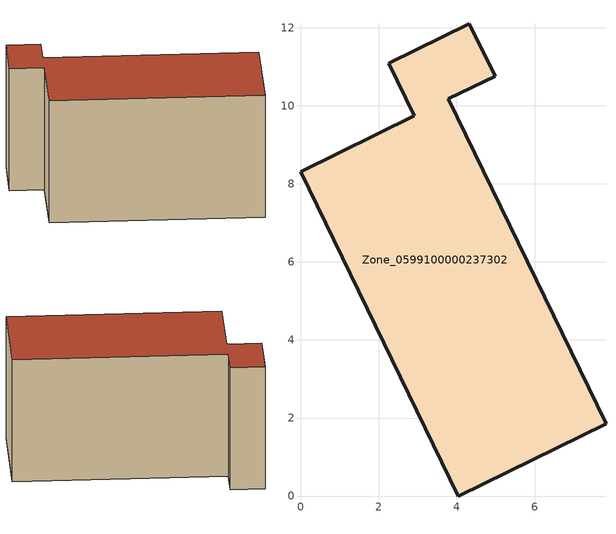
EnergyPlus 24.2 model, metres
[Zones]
Zone_0599100000237302
 floor ground (C_G): 0,8.31 2.92,9.75 2.26,11.09 4.33,12.1 4.99,10.76 3.79,10.18 7.83,1.86 4.04,0 z0
 wall outside (C_F): 2.92,9.75 0,8.31 4.04,0 7.83,1.86 3.79,10.18 4.99,10.76 4.33,12.1 2.26,11.09 2.92,9.75 z0:5.81
 roof outside (C_R): 4.33,12.1 2.26,11.09 2.92,9.75 0,8.31 4.04,0 7.83,1.86 3.79,10.18 4.99,10.76 z5.81
[BUILDING]
Pand.0599100000237302: North Axis=0; Terrain=City; Loads Convergence Tolerance Value=0.04; Temperature Convergence Tolerance Value=0.4; Solar Distribution=FullExterior; Maximum Number of Warmup Days=25; Minimum Number of Warmup Days=1
[Site:Location]
Rotterdam.The.Hague.AP_ZH_NLD Design_Conditions: Latitude=51.96; Longitude=4.45; Time Zone=1; Elevation=-4.5
[SITE:GROUNDTEMPERATURE:BUILDINGSURFACE]
18, 18, 18, 18, 18, 18, 18, 18, 18, 18, 18, 18
[MATERIAL] Thermal Absorptance=0.9; Solar Absorptance=0.7; Visible Absorptance=0.7
Name | Roughness | Thickness | Conductivity | Density | Specific Heat
G.TI.1946-1964 | MediumSmooth | 0.15 | 1 | 540 | 1210
F.TI.1946-1964 | Rough | 0.3 | 0.857143 | 1920 | 840
R.TI.1946-1964 | MediumRough | 0.2 | 0.277778 | 1500 | 1000
[CONSTRUCTION]
C_G: G.TI.1946-1964
C_F: F.TI.1946-1964
C_R: R.TI.1946-1964
[ZONE]
Zone_0599100000237302: Type=1; Multiplier=1; Ceiling Height=Autocalculate; Volume=Autocalculate; Floor Area=autocalculate; Part of Total Floor Area=Yes
[ZONEINFILTRATION:DESIGNFLOWRATE]
Infil_Zone_0599100000237302: Zone or ZoneList or Space or SpaceList=Zone_0599100000237302; Schedule=AlwaysOn; Design Flow Rate Calculation Method=Flow/Area; Flow Rate per Floor Area=0.003; Constant Term Coefficient=1; Temperature Term Coefficient=0; Velocity Term Coefficient=0; Velocity Squared Term Coefficient=0
[HVACTEMPLATE:ZONE:IDEALLOADSAIRSYSTEM]
Zone_0599100000237302: Maximum Heating Supply Air Temperature=50; Minimum Cooling Supply Air Temperature=13; Maximum Heating Supply Air Humidity Ratio=0.0156; Minimum Cooling Supply Air Humidity Ratio=0.0077; Heating Limit=NoLimit; Cooling Limit=NoLimit; Dehumidification Control Type=ConstantSensibleHeatRatio; Cooling Sensible Heat Ratio=0.7; Dehumidification Setpoint=60; Humidification Control Type=None; Humidification Setpoint=30; Outdoor Air Method=None; Outdoor Air Flow Rate per Person=0.00944; Outdoor Air Flow Rate per Zone Floor Area=0; Outdoor Air Flow Rate per Zone=0; Demand Controlled Ventilation Type=None; Outdoor Air Economizer Type=NoEconomizer; Heat Recovery Type=None; Sensible Heat Recovery Effectiveness=0.7; Latent Heat Recovery Effectiveness=0.65
[ZONECONTROL:THERMOSTAT]
ThermostatControl_Zone_0599100000237302: Zone or ZoneList=Zone_0599100000237302; Control Type Schedule=DualSetpointControlType; Control 1=Thermostat_Zone_0599100000237302; Temperature Difference Between Cutout And Setpoint=0
[THERMOSTATSETPOINT:DUALSETPOINT]
Thermostat_Zone_0599100000237302: Heating Setpoint Temperature Schedule=HeatingSetpoint_Zone_0599100000237302; Cooling Setpoint Temperature Schedule=CoolingSetpoint_Zone_0599100000237302
[SCHEDULE:COMPACT]
HeatingSetpoint_Zone_0599100000237302: Through: 12/31, For: AllDays, Until: 24:00, 21
CoolingSetpoint_Zone_0599100000237302: Through: 12/31, For: AllDays, Until: 24:00, 24
DualSetpointControlType: Through: 12/31, For: AllDays, Until: 24:00, 4
AlwaysOn: Through: 12/31, For: AllDays, Until: 24:00, 1
